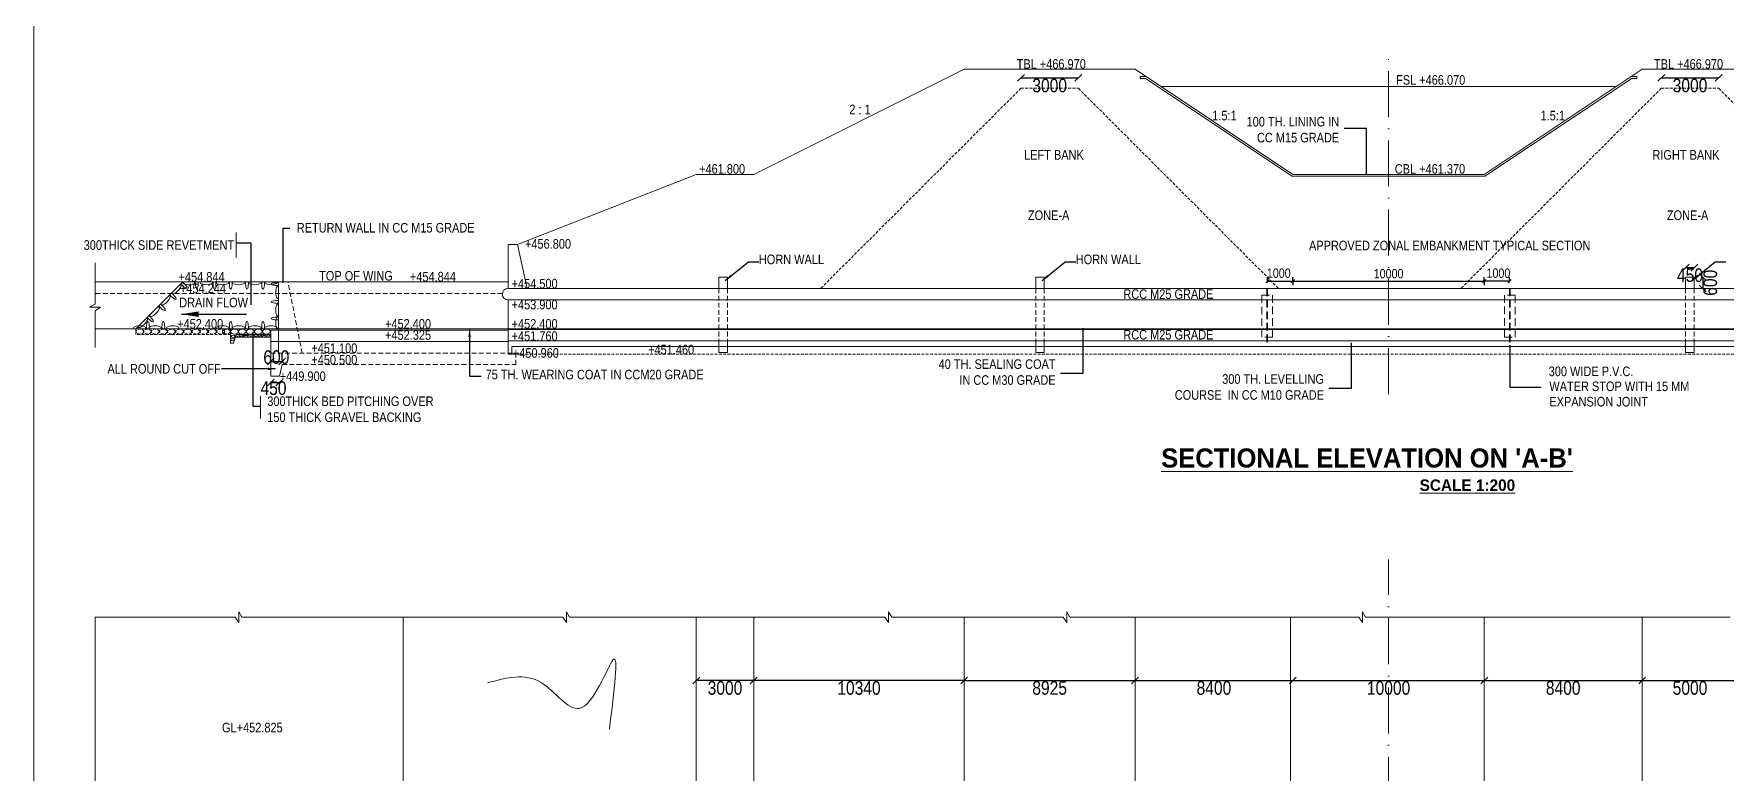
# Model space of a CAD drawing. Header units: inches. Extents: x 19 to 1218, y 14 to 807.
# Drawn here: x 18.7 to 460.9, y 320 to 513.3 of the extents above; entities that cross this region are included whole.
import ezdxf
from ezdxf.enums import TextEntityAlignment as Align

# ---------------------------------------------------------------- set-up
doc = ezdxf.new("R2010")
doc.units = ezdxf.units.IN
doc.header["$MEASUREMENT"] = 0
doc.linetypes.add('ACAD_ISO10W100', pattern=[18, 12, -3, 0, -3])
doc.linetypes.add('HIDDEN', pattern=[0.375, 0.25, -0.125])
for name, color, linetype in [('BOX', 7, 'Continuous'), ('canal', 7, 'Continuous'), ('CENTRE LINE', 7, 'Continuous'), ('HEAD WALL', 7, 'Continuous'), ('REVETMENT', 7, 'Continuous'), ('WINGS', 7, 'Continuous')]:
    doc.layers.add(name, color=color, linetype=linetype)
doc.styles.add('ARIAL NARROW', font='ARIALN.TTF')
doc.styles.add('CITYBLUEPR', font='cityb___.ttf')
doc.dimstyles.new('STANDARD$0', dxfattribs={"dimscale": 88.888889, "dimtxt": 0.04, "dimasz": 0.02, "dimexe": 0.05, "dimexo": 0.1, "dimgap": 0.002, "dimtad": 2, "dimdec": 0, "dimzin": 1, "dimdsep": 46, "dimtxsty": 'Standard', "dimblk": 'OBLIQUE', "dimcen": 0.09, "dimadec": 0, "dimazin": 0, "dimtfac": 1, "dimtdec": 0, "dimtofl": 0, "dimtmove": 0, "dimatfit": 3, "dimfxl": 1, "dimtolj": 1, "dimtzin": 1, "dimarcsym": 0})
doc.dimstyles.new('STANDARD$7', dxfattribs={"dimtxt": 3, "dimasz": 2, "dimexe": 1.25, "dimexo": 0.625, "dimtad": 1, "dimdec": 0, "dimlfac": 0.5, "dimdsep": 46, "dimtxsty": 'Standard', "dimblk": 'OBLIQUE', "dimcen": 2.5, "dimadec": 0, "dimazin": 0, "dimtfac": 1, "dimtdec": 0, "dimtmove": 0, "dimatfit": 3, "dimfxl": 1, "dimtolj": 1, "dimtzin": 0, "dimarcsym": 0})

# ---------------------------------------------------------------- blocks, each defined once
blk = doc.blocks.new('_Oblique')
at = {"color": 0, "linetype": 'ByBlock', "lineweight": -2}
blk.add_line((-0.5, -0.5), (0.5, 0.5), dxfattribs=at)
blk = doc.blocks.new('*D2')
at = {"layer": 'BOX', "color": 0, "lineweight": -2, "transparency": 16777216}
for p, q in [((397.68, 448.6), (397.68, 447.53)), ((404.29, 448.6), (397.68, 448.6)), ((404.29, 448.24), (404.29, 449.66))]:
    blk.add_line(p, q, dxfattribs=at)
at = {"layer": 'Defpoints', "color": 0, "transparency": 16777216}
for p in [(397.68, 448.6), (397.68, 448.6), (404.29, 448.24)]:
    blk.add_point(p, dxfattribs=at)
at = {"layer": 'BOX', "color": 0, "lineweight": -2, "transparency": 16777216, "xscale": 0.8888888888888888, "yscale": 0.8888888888888888, "zscale": 0.8888888888888888, "rotation": 180}
blk.add_blockref('_Oblique', (397.68, 448.6), dxfattribs=at)
at = {"layer": 'BOX', "color": 0, "lineweight": -2, "transparency": 16777216, "xscale": 0.8888888888888888, "yscale": 0.8888888888888888, "zscale": 0.8888888888888888}
blk.add_blockref('_Oblique', (404.29, 448.6), dxfattribs=at)
at = {"layer": 'BOX', "color": 0, "lineweight": 9, "transparency": 16777216, "insert": (401.38, 450.69), "char_height": 2.444, "attachment_point": 5, "style": 'ARIAL NARROW'}
blk.add_mtext('\\A1;1000', dxfattribs=at)
blk = doc.blocks.new('*D3')
at = {"layer": 'BOX', "color": 0, "lineweight": -2, "transparency": 16777216}
for p, q in [((341.07, 448.24), (341.07, 449.66)), ((341.07, 448.6), (347.68, 448.6)), ((347.68, 448.6), (347.68, 447.53))]:
    blk.add_line(p, q, dxfattribs=at)
at = {"layer": 'Defpoints', "color": 0, "transparency": 16777216}
for p in [(341.07, 448.24), (347.68, 448.6), (347.68, 448.6)]:
    blk.add_point(p, dxfattribs=at)
at = {"layer": 'BOX', "color": 0, "lineweight": -2, "transparency": 16777216, "xscale": 0.8888888888888888, "yscale": 0.8888888888888888, "zscale": 0.8888888888888888, "rotation": 180}
blk.add_blockref('_Oblique', (341.07, 448.6), dxfattribs=at)
at = {"layer": 'BOX', "color": 0, "lineweight": -2, "transparency": 16777216, "xscale": 0.8888888888888888, "yscale": 0.8888888888888888, "zscale": 0.8888888888888888}
blk.add_blockref('_Oblique', (347.68, 448.6), dxfattribs=at)
at = {"layer": 'BOX', "color": 0, "lineweight": 9, "transparency": 16777216, "insert": (343.98, 450.69), "char_height": 2.444, "attachment_point": 5, "style": 'ARIAL NARROW'}
blk.add_mtext('\\A1;1000', dxfattribs=at)
blk = doc.blocks.new('*D21')
at = {"layer": 'canal', "color": 0, "lineweight": -2, "transparency": 16777216}
blk.add_line((261.8, 344.24), (306.43, 344.24), dxfattribs=at)
at = {"layer": 'Defpoints', "color": 0, "transparency": 16777216}
for p in [(261.8, 344.24), (306.43, 344.24), (306.43, 344.24)]:
    blk.add_point(p, dxfattribs=at)
at = {"layer": 'canal', "color": 0, "lineweight": -2, "transparency": 16777216, "xscale": 1.777777777777778, "yscale": 1.777777777777778, "zscale": 1.777777777777778, "rotation": 180}
blk.add_blockref('_Oblique', (261.8, 344.24), dxfattribs=at)
at = {"layer": 'canal', "color": 0, "lineweight": -2, "transparency": 16777216, "xscale": 1.777777777777778, "yscale": 1.777777777777778, "zscale": 1.777777777777778}
blk.add_blockref('_Oblique', (306.43, 344.24), dxfattribs=at)
at = {"layer": 'canal', "color": 0, "lineweight": 9, "transparency": 16777216, "insert": (284.12, 342.25), "char_height": 3.556, "attachment_point": 5, "style": 'ARIAL NARROW'}
blk.add_mtext('\\A1;8925', dxfattribs=at)
blk = doc.blocks.new('*D22')
at = {"layer": 'canal', "color": 0, "lineweight": -2, "transparency": 16777216}
blk.add_line((306.43, 344.24), (347.68, 344.24), dxfattribs=at)
at = {"layer": 'Defpoints', "color": 0, "transparency": 16777216}
for p in [(306.43, 344.24), (347.68, 344.24), (347.68, 344.24)]:
    blk.add_point(p, dxfattribs=at)
at = {"layer": 'canal', "color": 0, "lineweight": -2, "transparency": 16777216, "xscale": 1.777777777777778, "yscale": 1.777777777777778, "zscale": 1.777777777777778, "rotation": 180}
blk.add_blockref('_Oblique', (306.43, 344.24), dxfattribs=at)
at = {"layer": 'canal', "color": 0, "lineweight": -2, "transparency": 16777216, "xscale": 1.777777777777778, "yscale": 1.777777777777778, "zscale": 1.777777777777778}
blk.add_blockref('_Oblique', (347.68, 344.24), dxfattribs=at)
at = {"layer": 'canal', "color": 0, "lineweight": 9, "transparency": 16777216, "insert": (327.05, 342.25), "char_height": 3.556, "attachment_point": 5, "style": 'ARIAL NARROW'}
blk.add_mtext('\\A1;8400', dxfattribs=at)
blk = doc.blocks.new('*D23')
at = {"layer": 'canal', "color": 0, "lineweight": -2, "transparency": 16777216}
blk.add_line((347.68, 344.24), (397.68, 344.24), dxfattribs=at)
at = {"layer": 'Defpoints', "color": 0, "transparency": 16777216}
for p in [(347.68, 344.24), (397.68, 344.24), (397.68, 344.24)]:
    blk.add_point(p, dxfattribs=at)
at = {"layer": 'canal', "color": 0, "lineweight": -2, "transparency": 16777216, "xscale": 1.777777777777778, "yscale": 1.777777777777778, "zscale": 1.777777777777778, "rotation": 180}
blk.add_blockref('_Oblique', (347.68, 344.24), dxfattribs=at)
at = {"layer": 'canal', "color": 0, "lineweight": -2, "transparency": 16777216, "xscale": 1.777777777777778, "yscale": 1.777777777777778, "zscale": 1.777777777777778}
blk.add_blockref('_Oblique', (397.68, 344.24), dxfattribs=at)
at = {"layer": 'canal', "color": 0, "lineweight": 9, "transparency": 16777216, "insert": (372.68, 342.25), "char_height": 3.556, "attachment_point": 5, "style": 'ARIAL NARROW'}
blk.add_mtext('\\A1;10000', dxfattribs=at)
blk = doc.blocks.new('*D24')
at = {"layer": 'canal', "color": 0, "lineweight": -2, "transparency": 16777216}
blk.add_line((397.68, 344.24), (438.93, 344.24), dxfattribs=at)
at = {"layer": 'Defpoints', "color": 0, "transparency": 16777216}
for p in [(397.68, 344.24), (438.93, 344.24), (438.93, 344.24)]:
    blk.add_point(p, dxfattribs=at)
at = {"layer": 'canal', "color": 0, "lineweight": -2, "transparency": 16777216, "xscale": 1.777777777777778, "yscale": 1.777777777777778, "zscale": 1.777777777777778, "rotation": 180}
blk.add_blockref('_Oblique', (397.68, 344.24), dxfattribs=at)
at = {"layer": 'canal', "color": 0, "lineweight": -2, "transparency": 16777216, "xscale": 1.777777777777778, "yscale": 1.777777777777778, "zscale": 1.777777777777778}
blk.add_blockref('_Oblique', (438.93, 344.24), dxfattribs=at)
at = {"layer": 'canal', "color": 0, "lineweight": 9, "transparency": 16777216, "insert": (418.3, 342.25), "char_height": 3.556, "attachment_point": 5, "style": 'ARIAL NARROW'}
blk.add_mtext('\\A1;8400', dxfattribs=at)
blk = doc.blocks.new('*D25')
at = {"layer": 'canal', "color": 0, "lineweight": -2, "transparency": 16777216}
blk.add_line((438.93, 344.24), (463.93, 344.24), dxfattribs=at)
at = {"layer": 'Defpoints', "color": 0, "transparency": 16777216}
for p in [(438.93, 344.24), (463.93, 344.24), (463.93, 344.24)]:
    blk.add_point(p, dxfattribs=at)
at = {"layer": 'canal', "color": 0, "lineweight": -2, "transparency": 16777216, "xscale": 1.777777777777778, "yscale": 1.777777777777778, "zscale": 1.777777777777778, "rotation": 180}
blk.add_blockref('_Oblique', (438.93, 344.24), dxfattribs=at)
at = {"layer": 'canal', "color": 0, "lineweight": -2, "transparency": 16777216, "xscale": 1.777777777777778, "yscale": 1.777777777777778, "zscale": 1.777777777777778}
blk.add_blockref('_Oblique', (463.93, 344.24), dxfattribs=at)
at = {"layer": 'canal', "color": 0, "lineweight": 9, "transparency": 16777216, "insert": (451.43, 342.25), "char_height": 3.556, "attachment_point": 5, "style": 'ARIAL NARROW'}
blk.add_mtext('\\A1;5000', dxfattribs=at)
blk = doc.blocks.new('*D30')
at = {"layer": 'canal', "color": 0, "lineweight": -2, "transparency": 16777216}
blk.add_line((261.8, 344.24), (206.8, 344.24), dxfattribs=at)
at = {"layer": 'Defpoints', "color": 0, "transparency": 16777216}
for p in [(206.8, 344.24), (206.8, 344.24), (261.8, 344.24)]:
    blk.add_point(p, dxfattribs=at)
at = {"layer": 'canal', "color": 0, "lineweight": -2, "transparency": 16777216, "xscale": 1.777777777777778, "yscale": 1.777777777777778, "zscale": 1.777777777777778, "rotation": 180}
blk.add_blockref('_Oblique', (206.8, 344.24), dxfattribs=at)
at = {"layer": 'canal', "color": 0, "lineweight": -2, "transparency": 16777216, "xscale": 1.777777777777778, "yscale": 1.777777777777778, "zscale": 1.777777777777778}
blk.add_blockref('_Oblique', (261.8, 344.24), dxfattribs=at)
at = {"layer": 'canal', "color": 0, "lineweight": 9, "transparency": 16777216, "insert": (234.3, 342.25), "char_height": 3.556, "attachment_point": 5, "style": 'ARIAL NARROW'}
blk.add_mtext('\\A1;10340', dxfattribs=at)
blk = doc.blocks.new('*D31')
at = {"layer": 'canal', "color": 0, "lineweight": -2, "transparency": 16777216}
blk.add_line((206.8, 344.24), (191.8, 344.24), dxfattribs=at)
at = {"layer": 'Defpoints', "color": 0, "transparency": 16777216}
for p in [(191.8, 344.24), (191.8, 344.24), (206.8, 344.24)]:
    blk.add_point(p, dxfattribs=at)
at = {"layer": 'canal', "color": 0, "lineweight": -2, "transparency": 16777216, "xscale": 1.777777777777778, "yscale": 1.777777777777778, "zscale": 1.777777777777778, "rotation": 180}
blk.add_blockref('_Oblique', (191.8, 344.24), dxfattribs=at)
at = {"layer": 'canal', "color": 0, "lineweight": -2, "transparency": 16777216, "xscale": 1.777777777777778, "yscale": 1.777777777777778, "zscale": 1.777777777777778}
blk.add_blockref('_Oblique', (206.8, 344.24), dxfattribs=at)
at = {"layer": 'canal', "color": 0, "lineweight": 9, "transparency": 16777216, "insert": (199.3, 342.25), "char_height": 3.556, "attachment_point": 5, "style": 'ARIAL NARROW'}
blk.add_mtext('\\A1;3000', dxfattribs=at)
blk = doc.blocks.new('*D41')
at = {"layer": 'BOX', "color": 0, "lineweight": -2, "transparency": 16777216}
for p, q in [((347.68, 448.6), (347.68, 449.66)), ((347.68, 448.6), (397.68, 448.6)), ((397.68, 448.6), (397.68, 449.66))]:
    blk.add_line(p, q, dxfattribs=at)
at = {"layer": 'Defpoints', "color": 0, "transparency": 16777216}
for p in [(347.68, 448.6), (397.68, 448.6), (397.68, 448.6)]:
    blk.add_point(p, dxfattribs=at)
at = {"layer": 'BOX', "color": 0, "lineweight": -2, "transparency": 16777216, "xscale": 0.8888888888888888, "yscale": 0.8888888888888888, "zscale": 0.8888888888888888, "rotation": 180}
blk.add_blockref('_Oblique', (347.68, 448.6), dxfattribs=at)
at = {"layer": 'BOX', "color": 0, "lineweight": -2, "transparency": 16777216, "xscale": 0.8888888888888888, "yscale": 0.8888888888888888, "zscale": 0.8888888888888888}
blk.add_blockref('_Oblique', (397.68, 448.6), dxfattribs=at)
at = {"layer": 'BOX', "color": 0, "lineweight": 9, "transparency": 16777216, "insert": (372.68, 450.55), "char_height": 2.444, "attachment_point": 5, "style": 'ARIAL NARROW'}
blk.add_mtext('\\A1;10000', dxfattribs=at)
blk = doc.blocks.new('*D53')
at = {"layer": 'canal', "color": 0, "lineweight": -2, "transparency": 16777216}
blk.add_line((276.62, 501.75), (291.62, 501.75), dxfattribs=at)
at = {"layer": 'Defpoints', "color": 0, "transparency": 16777216}
for p in [(276.62, 501.75), (291.62, 501.75), (291.62, 501.75)]:
    blk.add_point(p, dxfattribs=at)
at = {"layer": 'canal', "color": 0, "lineweight": -2, "transparency": 16777216, "xscale": 1.777777777777778, "yscale": 1.777777777777778, "zscale": 1.777777777777778, "rotation": 180}
blk.add_blockref('_Oblique', (276.62, 501.75), dxfattribs=at)
at = {"layer": 'canal', "color": 0, "lineweight": -2, "transparency": 16777216, "xscale": 1.777777777777778, "yscale": 1.777777777777778, "zscale": 1.777777777777778}
blk.add_blockref('_Oblique', (291.62, 501.75), dxfattribs=at)
at = {"layer": 'canal', "color": 0, "lineweight": 9, "transparency": 16777216, "insert": (284.12, 499.75), "char_height": 3.556, "attachment_point": 5, "style": 'ARIAL NARROW'}
blk.add_mtext('\\A1;3000', dxfattribs=at)
blk = doc.blocks.new('*D54')
at = {"layer": 'canal', "color": 0, "lineweight": -2, "transparency": 16777216}
blk.add_line((443.93, 501.75), (458.93, 501.75), dxfattribs=at)
at = {"layer": 'Defpoints', "color": 0, "transparency": 16777216}
for p in [(443.93, 501.75), (458.93, 501.75), (458.93, 501.75)]:
    blk.add_point(p, dxfattribs=at)
at = {"layer": 'canal', "color": 0, "lineweight": -2, "transparency": 16777216, "xscale": 1.777777777777778, "yscale": 1.777777777777778, "zscale": 1.777777777777778, "rotation": 180}
blk.add_blockref('_Oblique', (443.93, 501.75), dxfattribs=at)
at = {"layer": 'canal', "color": 0, "lineweight": -2, "transparency": 16777216, "xscale": 1.777777777777778, "yscale": 1.777777777777778, "zscale": 1.777777777777778}
blk.add_blockref('_Oblique', (458.93, 501.75), dxfattribs=at)
at = {"layer": 'canal', "color": 0, "lineweight": 9, "transparency": 16777216, "insert": (451.43, 499.75), "char_height": 3.556, "attachment_point": 5, "style": 'ARIAL NARROW'}
blk.add_mtext('\\A1;3000', dxfattribs=at)
blk = doc.blocks.new('*D55')
at = {"layer": 'BOX', "color": 0, "lineweight": -2, "transparency": 16777216}
blk.add_line((450.3, 452.15), (452.55, 452.15), dxfattribs=at)
at = {"layer": 'Defpoints', "color": 0, "transparency": 16777216}
for p in [(450.3, 452.15), (452.55, 452.15), (452.55, 452.15)]:
    blk.add_point(p, dxfattribs=at)
at = {"layer": 'BOX', "color": 0, "lineweight": -2, "transparency": 16777216, "xscale": 1.777777777777778, "yscale": 1.777777777777778, "zscale": 1.777777777777778, "rotation": 180}
blk.add_blockref('_Oblique', (450.3, 452.15), dxfattribs=at)
at = {"layer": 'BOX', "color": 0, "lineweight": -2, "transparency": 16777216, "xscale": 1.777777777777778, "yscale": 1.777777777777778, "zscale": 1.777777777777778}
blk.add_blockref('_Oblique', (452.55, 452.15), dxfattribs=at)
at = {"layer": 'BOX', "color": 0, "lineweight": 9, "transparency": 16777216, "insert": (451.43, 450.16), "char_height": 3.556, "attachment_point": 5, "style": 'ARIAL NARROW'}
blk.add_mtext('\\A1;450', dxfattribs=at)
blk = doc.blocks.new('*D56')
at = {"layer": 'BOX', "color": 0, "lineweight": -2, "transparency": 16777216}
blk.add_line((454.76, 449.69), (454.76, 446.69), dxfattribs=at)
at = {"layer": 'Defpoints', "color": 0, "transparency": 16777216}
for p in [(454.76, 449.69), (454.76, 446.69), (454.76, 446.69)]:
    blk.add_point(p, dxfattribs=at)
at = {"layer": 'BOX', "color": 0, "lineweight": -2, "transparency": 16777216, "xscale": 1.777777777777778, "yscale": 1.777777777777778, "zscale": 1.777777777777778}
for p, rotation in [((454.76, 449.69), 90), ((454.76, 446.69), 270)]:
    blk.add_blockref('_Oblique', p, dxfattribs=dict(at, rotation=rotation))
at = {"layer": 'BOX', "color": 0, "lineweight": 9, "transparency": 16777216, "insert": (456.75, 448.19), "char_height": 3.556, "attachment_point": 5, "rotation": 90, "style": 'ARIAL NARROW'}
blk.add_mtext('\\A1;600', dxfattribs=at)
blk = doc.blocks.new('*D57')
at = {"layer": 'Defpoints', "color": 0, "transparency": 16777216}
for p in [(80.61, 427.6), (83.61, 427.6), (83.61, 427.6)]:
    blk.add_point(p, dxfattribs=at)
at = {"layer": 'WINGS', "color": 0, "lineweight": -2, "transparency": 16777216}
blk.add_line((80.61, 427.6), (83.61, 427.6), dxfattribs=at)
at = {"layer": 'WINGS', "color": 0, "lineweight": -2, "transparency": 16777216, "xscale": 1.777777777777778, "yscale": 1.777777777777778, "zscale": 1.777777777777778, "rotation": 180}
blk.add_blockref('_Oblique', (80.61, 427.6), dxfattribs=at)
at = {"layer": 'WINGS', "color": 0, "lineweight": -2, "transparency": 16777216, "xscale": 1.777777777777778, "yscale": 1.777777777777778, "zscale": 1.777777777777778}
blk.add_blockref('_Oblique', (83.61, 427.6), dxfattribs=at)
at = {"layer": 'WINGS', "color": 0, "lineweight": 9, "transparency": 16777216, "insert": (82.06, 428.73), "char_height": 3.556, "attachment_point": 5, "style": 'ARIAL NARROW'}
blk.add_mtext('\\A1;600', dxfattribs=at)
blk = doc.blocks.new('*D58')
at = {"layer": 'Defpoints', "color": 0, "transparency": 16777216}
for p in [(80.61, 422.1), (82.86, 422.1), (82.86, 422.1)]:
    blk.add_point(p, dxfattribs=at)
at = {"layer": 'WINGS', "color": 0, "lineweight": -2, "transparency": 16777216}
blk.add_line((80.61, 422.1), (82.86, 422.1), dxfattribs=at)
at = {"layer": 'WINGS', "color": 0, "lineweight": -2, "transparency": 16777216, "xscale": 1.777777777777778, "yscale": 1.777777777777778, "zscale": 1.777777777777778, "rotation": 180}
blk.add_blockref('_Oblique', (80.61, 422.1), dxfattribs=at)
at = {"layer": 'WINGS', "color": 0, "lineweight": -2, "transparency": 16777216, "xscale": 1.777777777777778, "yscale": 1.777777777777778, "zscale": 1.777777777777778}
blk.add_blockref('_Oblique', (82.86, 422.1), dxfattribs=at)
at = {"layer": 'WINGS', "color": 0, "lineweight": 9, "transparency": 16777216, "insert": (81.33, 420.63), "char_height": 3.556, "attachment_point": 5, "style": 'ARIAL NARROW'}
blk.add_mtext('\\A1;450', dxfattribs=at)

msp = doc.modelspace()

# ---------------------------------------------------------------- hatches: boundary and pattern name
at = {"layer": 'REVETMENT', "lineweight": 9}
h = msp.add_hatch(dxfattribs=at)
h.set_pattern_fill('AR-SAND', color=256, scale=0.25, style=0)
h.set_pattern_definition([(37.5, (765.04265, 2373.38577), (-0.01574834, 0.48170594), [0, -0.38, 0, -0.425, 0, -0.40625]), (7.5, (765.04265, 2373.38577), (0.44244418, 0.70553652), [0, -0.205, 0, -0.3425, 0, -0.13125]), (327.5, (764.73515, 2373.38577), (0.778535465, 0.00141476), [0, -0.125, 0, -0.45, 0, -0.5875]), (317.5, (764.73515, 2373.38577), (0.75153165, 0.2194189), [0, -0.0625, 0, -0.295, 0, -0.3375])])
h.paths.add_polyline_path([(80.61, 434.69), (71.61, 434.69), (71.36, 433.94), (80.61, 433.94)])

# ---------------------------------------------------------------- linework, layer by layer
at = {"lineweight": 9}
msp.add_line((18.72, 573.69), (18.71, 13.69), dxfattribs=at)
at = {"layer": 'BOX', "lineweight": 9}
for p, q in [((142.61, 446.69), (583.12, 446.69)), ((197.69, 446.69), (197.69, 449.69)), ((197.69, 449.69), (199.94, 449.69)), ((199.94, 449.69), (199.94, 446.69)), ((280.48, 446.69), (280.48, 449.69)), ((280.48, 449.69), (282.73, 449.69)), ((282.73, 449.69), (282.73, 446.69)), ((450.3, 446.69), (450.3, 449.69)), ((450.3, 449.69), (452.55, 449.69)), ((452.55, 449.69), (452.55, 446.69)), ((142.61, 443.69), (142.61, 429.99)), ((142.61, 443.69), (583.12, 443.69)), ((142.61, 436.19), (583.12, 436.19)), ((142.61, 435.99), (583.12, 435.99)), ((142.61, 432.99), (583.12, 432.99)), ((142.61, 429.49), (143.61, 429.49)), ((143.61, 431.49), (582.12, 431.49)), ((143.61, 429.49), (143.61, 431.49)), ((197.69, 432.99), (197.69, 429.99)), ((197.69, 429.99), (199.94, 429.99)), ((199.94, 429.99), (199.94, 432.99)), ((280.48, 432.99), (280.48, 429.99)), ((280.48, 429.99), (282.73, 429.99)), ((282.73, 429.99), (282.73, 432.99)), ((450.3, 432.99), (450.3, 429.99)), ((450.3, 429.99), (452.55, 429.99)), ((452.55, 429.99), (452.55, 432.99))]:
    msp.add_line(p, q, dxfattribs=at)
at = {"layer": 'BOX', "linetype": 'HIDDEN', "lineweight": 9, "ltscale": 5}
for p, q in [((197.69, 446.69), (197.69, 432.99)), ((199.94, 446.69), (199.94, 432.99)), ((280.48, 446.69), (280.48, 432.99)), ((282.73, 446.69), (282.73, 432.99)), ((450.3, 446.69), (450.3, 432.99)), ((452.55, 446.69), (452.55, 432.99))]:
    msp.add_line(p, q, dxfattribs=at)
at = {"layer": 'BOX', "linetype": 'HIDDEN', "lineweight": 9, "ltscale": 8}
for p, q in [((340.87, 446.69), (340.87, 431.99)), ((341.07, 446.69), (341.07, 431.99)), ((404.29, 446.69), (404.29, 431.99)), ((404.49, 446.69), (404.49, 431.99)), ((339.59, 444.96), (342.36, 444.96)), ((339.59, 433.94), (339.59, 444.96)), ((342.36, 444.96), (342.36, 433.94)), ((405.77, 444.96), (403, 444.96)), ((403, 444.96), (403, 433.94)), ((405.77, 433.94), (405.77, 444.96)), ((342.36, 433.94), (339.59, 433.94)), ((403, 433.94), (405.77, 433.94))]:
    msp.add_line(p, q, dxfattribs=at)
at = {"layer": 'BOX', "linetype": 'HIDDEN', "lineweight": 9, "ltscale": 3}
msp.add_line((582.12, 429.49), (143.61, 429.49), dxfattribs=at)
at = {"layer": 'BOX', "lineweight": 9}
msp.add_arc((142.61, 445.19), 1.5, 90, 270, dxfattribs=at)
at = {"layer": 'canal', "lineweight": 9}
for p, q in [((261.8, 504.03), (206.8, 476.53)), ((306.43, 504.03), (261.8, 504.03)), ((347.68, 476.53), (306.43, 504.03)), ((309.3, 502.12), (307.8, 502.12)), ((307.8, 502.12), (307.8, 501.62)), ((307.8, 501.62), (309.15, 501.62)), ((347.53, 476.03), (309.15, 501.62)), ((397.68, 476.53), (438.93, 504.03)), ((397.83, 476.03), (436.21, 501.62)), ((436.05, 502.12), (437.55, 502.12)), ((437.55, 501.62), (436.21, 501.62)), ((437.55, 502.12), (437.55, 501.62)), ((438.93, 504.03), (463.93, 504.03)), ((432.18, 499.53), (313.18, 499.53)), ((191.8, 476.53), (145.11, 458.19)), ((206.8, 476.53), (191.8, 476.53)), ((397.83, 476.03), (347.53, 476.03)), ((397.68, 476.53), (347.68, 476.53)), ((34.73, 453.44), (34.73, 442.62)), ((82.61, 448.41), (34.73, 448.41)), ((34.73, 442.62), (33.29, 441.78)), ((33.29, 441.78), (36.11, 441.78)), ((36.11, 441.78), (34.73, 440.86)), ((34.73, 440.86), (34.73, 431.28)), ((82.61, 436.19), (34.73, 436.19)), ((71.3, 360.75), (34.73, 360.75)), ((34.73, 360.75), (34.73, 287.36)), ((72.24, 359.34), (71.3, 360.75)), ((73.06, 360.75), (72.24, 362.16)), ((72.24, 362.16), (72.24, 359.34)), ((156.91, 360.75), (73.06, 360.75)), ((115.25, 360.75), (115.25, 299.45)), ((157.85, 359.34), (156.91, 360.75)), ((158.67, 360.75), (157.85, 362.16)), ((157.85, 362.16), (157.85, 359.34)), ((241.1, 360.75), (158.67, 360.75)), ((191.8, 360.75), (191.8, 205.93)), ((206.8, 360.75), (206.8, 205.93)), ((242.04, 359.34), (241.1, 360.75)), ((242.86, 360.75), (242.04, 362.16)), ((242.04, 362.16), (242.04, 359.34)), ((287.63, 360.75), (242.86, 360.75)), ((261.8, 360.75), (261.8, 205.93)), ((288.57, 359.34), (287.63, 360.75)), ((289.39, 360.75), (288.57, 362.16)), ((288.57, 362.16), (288.57, 359.34)), ((364.91, 360.75), (289.39, 360.75)), ((306.43, 360.75), (306.43, 205.93)), ((347.08, 360.75), (347.08, 205.93)), ((365.84, 359.34), (364.91, 360.75)), ((366.67, 360.75), (365.84, 362.16)), ((365.84, 362.16), (365.84, 359.34)), ((461.97, 360.75), (366.67, 360.75)), ((397.68, 360.75), (397.68, 205.93)), ((438.93, 360.75), (438.93, 205.93))]:
    msp.add_line(p, q, dxfattribs=at)
at = {"layer": 'canal', "linetype": 'HIDDEN', "lineweight": 9, "ltscale": 3}
for p, q in [((276.62, 499.03), (224.27, 446.69)), ((276.62, 499.03), (291.62, 499.03)), ((291.62, 499.03), (343.96, 446.69)), ((443.93, 499.03), (391.58, 446.69)), ((443.93, 499.03), (458.93, 499.03)), ((458.93, 499.03), (511.27, 446.69))]:
    msp.add_line(p, q, dxfattribs=at)
at = {"layer": 'canal', "linetype": 'HIDDEN', "lineweight": 9, "ltscale": 5}
msp.add_line((141.13, 445.41), (34.73, 445.41), dxfattribs=at)
at = {"layer": 'canal', "linetype": 'Continuous', "lineweight": 9}
msp.add_spline([(137.26, 343.58), (151.29, 343.66), (161.2, 336.92), (170, 349.58), (169.1, 331.5)], degree=3, dxfattribs=at)
at = {"layer": 'CENTRE LINE', "linetype": 'ACAD_ISO10W100', "lineweight": 9}
for p, q in [((372.68, 419.11), (372.68, 508.39)), ((372.68, 149.38), (372.68, 375.85))]:
    msp.add_line(p, q, dxfattribs=at)
at = {"layer": 'HEAD WALL', "lineweight": 9}
for p, q in [((145.11, 458.19), (142.61, 458.19)), ((142.61, 446.69), (142.61, 458.19)), ((147.61, 446.69), (145.11, 458.19))]:
    msp.add_line(p, q, dxfattribs=at)
at = {"layer": 'REVETMENT', "lineweight": 9}
for p, q in [((71.59, 461.3), (71.59, 454.81)), ((45.39, 436.19), (57.61, 448.41)), ((82.61, 436.19), (70.11, 436.19)), ((70.11, 436.19), (70.11, 432.44)), ((71.61, 434.69), (70.86, 432.44)), ((80.61, 433.94), (71.36, 433.94)), ((80.61, 434.69), (71.61, 434.69)), ((70.11, 432.44), (70.86, 432.44)), ((77.93, 418.67), (77.93, 412.72))]:
    msp.add_line(p, q, dxfattribs=at)
at = {"layer": 'REVETMENT', "linetype": 'HIDDEN', "lineweight": 9, "ltscale": 3}
for p in [(45.39, 436.19), (70.11, 434.69)]:
    msp.add_line(p, (45.39, 434.69), dxfattribs=at)
at = {"layer": 'REVETMENT', "lineweight": 9, "extrusion": (0, 0, -1)}
for centre, major_axis, ratio, start_param, end_param in [((55.98, 446.47), (1.13, 1.14), 0.328799, -0.284519, 3.426111), ((57.61, 447.87), (-1.08, 1.07), 0.238984, 1.336455, 4.946731), ((59.16, 448.22), (-1.61, 0), 0.328799, 2.857074, 6.567704), ((61.31, 448.05), (0, 1.52), 0.238984, 1.336455, 4.946731), ((63.79, 448.22), (-1.61, 0), 0.328799, 2.857074, 6.567704), ((65.94, 448.05), (0, 1.52), 0.238984, 1.336455, 4.946731), ((68.01, 448.22), (-1.61, 0), 0.328799, 2.857074, 6.567704), ((70.16, 448.05), (0, 1.52), 0.238984, 1.336455, 4.946731), ((72.22, 448.22), (-1.61, 0), 0.328799, 2.857074, 6.567704), ((74.4, 448.05), (0, 1.52), 0.238984, 1.336455, 4.946731), ((76.46, 448.22), (-1.61, 0), 0.328799, 2.857074, 6.567704), ((78.61, 448.05), (0, 1.52), 0.238984, 1.336455, 4.946731), ((80.68, 448.22), (-1.61, 0), 0.328799, 2.857074, 6.567704), ((51.96, 442.02), (-1.08, 1.07), 0.238984, 1.336455, 4.946731), ((53.15, 443.54), (1.13, 1.14), 0.328799, -0.284519, 3.426111), ((54.79, 444.95), (-1.08, 1.07), 0.238984, 1.336455, 4.946731), ((47.19, 437.68), (1.13, 1.14), 0.328799, -0.284519, 3.426111), ((48.83, 439.09), (-1.08, 1.07), 0.238984, 1.336455, 4.946731), ((50.32, 440.61), (1.13, 1.14), 0.328799, -0.284519, 3.426111)]:
    msp.add_ellipse(centre, major_axis=major_axis, ratio=ratio, start_param=start_param, end_param=end_param, dxfattribs=at)
at = {"layer": 'REVETMENT', "lineweight": 9}
for centre, major_axis, ratio, start_param, end_param in [((82.26, 447.85), (1.52, 0), 0.238984, 1.336455, 4.946731), ((82.43, 445.7), (0, 1.61), 0.328799, -0.284519, 3.426111), ((82.26, 443.21), (1.52, 0), 0.238984, 1.336455, 4.946731), ((82.43, 441.06), (0, 1.61), 0.328799, -0.284519, 3.426111), ((48.53, 436.56), (0, 1.52), 0.238984, 4.478047, 8.088323), ((52.54, 436.56), (0, 1.52), 0.238984, 4.478047, 8.088323), ((70.16, 436.56), (0, 1.52), 0.238984, 4.478047, 8.088323), ((74.4, 436.56), (0, 1.52), 0.238984, 4.478047, 8.088323), ((78.61, 436.56), (0, 1.52), 0.238984, 4.478047, 8.088323), ((82.26, 438.85), (1.52, 0), 0.238984, 1.336455, 4.946731), ((82.43, 437.72), (0, 1.61), 0.328799, -0.284519, 3.426111), ((46.38, 436.39), (1.61, 0), 0.328799, -0.284519, 3.426111), ((50.39, 436.39), (1.61, 0), 0.328799, -0.284519, 3.426111), ((55.02, 436.39), (1.61, 0), 0.328799, -0.284519, 3.426111), ((68.01, 436.39), (1.61, 0), 0.328799, -0.284519, 3.426111), ((72.22, 436.39), (1.61, 0), 0.328799, -0.284519, 3.426111), ((76.46, 436.39), (1.61, 0), 0.328799, -0.284519, 3.426111), ((80.68, 436.39), (1.61, 0), 0.328799, -0.284519, 3.426111)]:
    msp.add_ellipse(centre, major_axis=major_axis, ratio=ratio, start_param=start_param, end_param=end_param, dxfattribs=at)
at = {"layer": 'REVETMENT', "linetype": 'HIDDEN', "lineweight": 9, "ltscale": 3, "extrusion": (0, 0, -1)}
for centre in [(46.42, 435.43), (48.35, 435.43), (50.42, 435.43), (52.55, 435.43), (54.65, 435.43), (56.79, 435.43), (58.92, 435.43), (61.09, 435.43), (63.19, 435.43), (65.37, 435.43), (67.5, 435.43), (69, 435.43)]:
    msp.add_ellipse(centre, major_axis=(1.03, 0.01), ratio=0.621728, dxfattribs=at)
at = {"layer": 'REVETMENT', "lineweight": 9, "extrusion": (0, 0, -1)}
for centre, major_axis in [((70.62, 433.34), (0.516, 0.006)), ((71.16, 435.43), (1.03, 0.01)), ((70.77, 434.21), (0.516, 0.006)), ((73.15, 435.43), (1.03, 0.01)), ((75.23, 435.43), (1.03, 0.01)), ((77.36, 435.43), (1.03, 0.01)), ((79.47, 435.43), (1.03, 0.01))]:
    msp.add_ellipse(centre, major_axis=major_axis, ratio=0.621728, dxfattribs=at)
at = {"layer": 'WINGS', "lineweight": 9}
for p, q in [((142.61, 448.41), (82.61, 448.41)), ((82.61, 429.81), (82.61, 448.41)), ((142.61, 435.81), (80.61, 435.81)), ((80.61, 423.81), (80.61, 435.81)), ((142.61, 436.19), (82.61, 436.19)), ((142.61, 436.19), (142.61, 429.49)), ((142.61, 432.81), (80.61, 432.81)), ((83.61, 426.81), (82.86, 423.81)), ((80.61, 423.81), (82.86, 423.81))]:
    msp.add_line(p, q, dxfattribs=at)
at = {"layer": 'WINGS', "linetype": 'HIDDEN', "lineweight": 9, "ltscale": 5}
for p, q in [((88.8, 429.81), (85.11, 448.41)), ((80.61, 429.81), (144.61, 429.81)), ((144.61, 426.81), (144.61, 429.81)), ((83.61, 426.81), (144.61, 426.81))]:
    msp.add_line(p, q, dxfattribs=at)

# ---------------------------------------------------------------- texts
at = {"lineweight": 9, "style": 'CITYBLUEPR'}
for s, height, p in [("%%USECTIONAL ELEVATION ON 'A-B'", 5, (367.04, 402.39)), ('%%USCALE 1:200', 3, (393.27, 395.28))]:
    msp.add_text(s, height=height, rotation=360, dxfattribs=at).set_placement(p, align=Align.MIDDLE)
at = {"layer": 'BOX', "lineweight": 9, "style": 'ARIAL NARROW'}
for s, p in [('HORN WALL', (216.66, 454.31)), ('HORN WALL', (299.45, 454.31)), ('+454.500', (149.55, 447.96)), ('+453.900', (149.55, 442.5)), ('+452.400', (149.55, 437.45)), ('+451.760', (149.55, 434.26)), ('+450.960', (149.88, 429.85)), ('+451.460', (185.22, 430.72))]:
    msp.add_text(s, height=2.5, rotation=360, dxfattribs=at).set_placement(p, align=Align.MIDDLE)
for s, p in [('300 WIDE P.V.C.', (414.52, 423.79)), ('WATER STOP WITH 15 MM', (414.68, 419.88)), ('EXPANSION JOINT', (414.68, 415.86))]:
    msp.add_text(s, height=2.5, dxfattribs=at).set_placement(p)
at = {"layer": 'BOX', "lineweight": 9, "char_height": 2.5, "style": 'ARIAL NARROW'}
for s, insert, width, attachment_point in [('RCC M25 GRADE', (326.92, 446.48), 25.1398, 3), ('RCC M25 GRADE', (326.92, 435.86), 25.1398, 3), ('40 TH. SEALING COAT  IN CC M30 GRADE', (285.67, 421.48), 30.8325, 9), ('300 TH. LEVELLING COURSE  IN CC M10 GRADE', (355.79, 417.58), 39.4614, 9)]:
    msp.add_mtext(s, dxfattribs=dict(at, insert=insert, width=width, attachment_point=attachment_point))
at = {"layer": 'canal', "lineweight": 9, "style": 'ARIAL NARROW'}
for s, p in [('TBL +466.970', (284.54, 505.4)), ('TBL +466.970', (451.05, 505.4)), ('FSL +466.070', (383.68, 501.22)), ('1.5:1', (415.58, 491.88)), ('LEFT BANK', (285.25, 481.63)), ('RIGHT BANK', (450.37, 481.63)), ('+461.800', (198.54, 477.96)), ('CBL +461.370', (383.49, 477.96)), ('ZONE-A', (283.86, 465.84)), ('ZONE-A', (450.81, 465.84)), ('APPROVED ZONAL EMBANKMENT TYPICAL SECTION', (388.64, 457.93)), ('+454.844', (62.53, 449.72)), ('+454.244', (62.9, 446.72)), ('+452.400', (62.17, 437.45)), ('GL+452.825', (75.81, 331.92))]:
    msp.add_text(s, height=2.5, rotation=360, dxfattribs=at).set_placement(p, align=Align.MIDDLE)
for s, p in [('2 : 1', (234.57, 493.52)), ('1.5:1', (329.78, 491.88))]:
    msp.add_text(s, height=2.5, dxfattribs=at).set_placement(p, align=Align.MIDDLE)
msp.add_text('DRAIN FLOW', height=2.5, rotation=360, dxfattribs=at).set_placement((56.69, 444.29), align=Align.TOP_LEFT)
at = {"layer": 'canal', "lineweight": 9, "insert": (359.77, 491.56), "char_height": 2.5, "width": 25.1398, "attachment_point": 3, "style": 'ARIAL NARROW'}
msp.add_mtext('100 TH. LINING IN CC M15 GRADE', dxfattribs=at)
at = {"layer": 'HEAD WALL', "lineweight": 9, "style": 'ARIAL NARROW'}
msp.add_text('+456.800', height=2.5, rotation=360, dxfattribs=at).set_placement((153.05, 458.36), align=Align.MIDDLE)
at = {"layer": 'REVETMENT', "lineweight": 9, "style": 'ARIAL NARROW'}
msp.add_text('300THICK SIDE REVETMENT', height=2.5, rotation=360, dxfattribs=at).set_placement((31.74, 459.31), align=Align.TOP_LEFT)
at = {"layer": 'REVETMENT', "lineweight": 9, "insert": (79.7, 418.47), "char_height": 2.5, "width": 43.4413, "attachment_point": 1, "style": 'ARIAL NARROW'}
msp.add_mtext('300THICK BED PITCHING OVER 150 THICK GRAVEL BACKING', dxfattribs=at)
at = {"layer": 'WINGS', "lineweight": 9, "style": 'ARIAL NARROW'}
msp.add_text('RETURN WALL IN CC M15 GRADE', height=2.5, dxfattribs=at).set_placement((87.41, 463.83), align=Align.TOP_LEFT)
for s, p in [('TOP OF WING', (102.88, 450.02)), ('+454.844', (122.98, 449.78)), ('+452.400', (116.48, 437.45)), ('+452.325', (116.48, 434.55)), ('+451.100', (97.22, 431.1)), ('+450.500', (97.22, 428.05)), ('ALL ROUND CUT OFF', (52.74, 425.7)), ('+449.900', (88.97, 423.77))]:
    msp.add_text(s, height=2.5, rotation=360, dxfattribs=at).set_placement(p, align=Align.MIDDLE)
msp.add_text('75 TH. WEARING COAT IN CCM20 GRADE', height=2.5, dxfattribs=at).set_placement((193.71, 422.2), align=Align.BOTTOM_RIGHT)

# ---------------------------------------------------------------- dimensions: what is measured, and where the dimension line sits
at = {"layer": 'BOX', "lineweight": 9}
for base, p1, p2, angle, text, override, picture, middle in [((347.68, 448.6), (341.07, 448.24), (347.68, 448.6), 180, '1000', {"dimtxt": 0.0275, "dimasz": 0.01, "dimexe": 0.012, "dimexo": 0, "dimgap": 0.008, "dimtxsty": 'ARIAL NARROW', "dimblk1": 'Oblique', "dimblk2": 'Oblique', "dimsah": 1, "dimtmove": 2}, '*D3', (343.98, 450.69)), ((454.76, 446.69), (454.76, 449.69), (454.76, 446.69), 90, '600', {"dimexo": 0.05, "dimtxsty": 'ARIAL NARROW'}, '*D56', (454.76, 448.19))]:
    dim = msp.add_linear_dim(base=base, p1=p1, p2=p2, angle=angle, text=text, dimstyle='STANDARD$0', override=override, dxfattribs=at)
    dim.commit()
    dim.dimension.update_dxf_attribs({"geometry": picture, "text_midpoint": middle, "dimtype": 160})
dim = msp.add_linear_dim(base=(397.68, 448.6), p1=(347.68, 448.6), p2=(397.68, 448.6), text='10000', dimstyle='STANDARD$0', override={"dimtxt": 0.0275, "dimasz": 0.01, "dimexe": 0.012, "dimexo": 0, "dimgap": 0.008, "dimtxsty": 'ARIAL NARROW', "dimblk1": 'Oblique', "dimblk2": 'Oblique', "dimsah": 1, "dimtmove": 2}, dxfattribs=at)
dim.commit()
dim.dimension.update_dxf_attribs({"geometry": '*D41', "text_midpoint": (372.68, 450.55)})
for base, p1, p2, text, override, picture, middle in [((397.68, 448.6), (404.29, 448.24), (397.68, 448.6), '1000', {"dimtxt": 0.0275, "dimasz": 0.01, "dimexe": 0.012, "dimexo": 0, "dimgap": 0.008, "dimtxsty": 'ARIAL NARROW', "dimblk1": 'Oblique', "dimblk2": 'Oblique', "dimsah": 1, "dimtmove": 2}, '*D2', (401.38, 450.69)), ((452.55, 452.15), (450.3, 452.15), (452.55, 452.15), '450', {"dimexo": 0.05, "dimtxsty": 'ARIAL NARROW'}, '*D55', (451.43, 452.15))]:
    dim = msp.add_linear_dim(base=base, p1=p1, p2=p2, text=text, dimstyle='STANDARD$0', override=override, dxfattribs=at)
    dim.commit()
    dim.dimension.update_dxf_attribs({"geometry": picture, "text_midpoint": middle, "dimtype": 160})
at = {"layer": 'canal', "lineweight": 9}
for base, p1, p2, picture, middle in [((291.62, 501.75), (276.62, 501.75), (291.62, 501.75), '*D53', (284.12, 501.75)), ((458.93, 501.75), (443.93, 501.75), (458.93, 501.75), '*D54', (451.43, 501.75))]:
    dim = msp.add_linear_dim(base=base, p1=p1, p2=p2, text='3000', dimstyle='STANDARD$0', override={"dimexo": 0.05, "dimtxsty": 'ARIAL NARROW'}, dxfattribs=at)
    dim.commit()
    dim.dimension.update_dxf_attribs({"geometry": picture, "text_midpoint": middle, "dimtype": 160})
for base, p1, p2, text, picture, middle in [((191.8, 344.24), (206.8, 344.24), (191.8, 344.24), '3000', '*D31', (199.3, 342.25)), ((206.8, 344.24), (261.8, 344.24), (206.8, 344.24), '10340', '*D30', (234.3, 342.25))]:
    dim = msp.add_linear_dim(base=base, p1=p1, p2=p2, angle=180, text=text, dimstyle='STANDARD$0', override={"dimexo": 0.05, "dimtxsty": 'ARIAL NARROW'}, dxfattribs=at)
    dim.commit()
    dim.dimension.update_dxf_attribs({"geometry": picture, "text_midpoint": middle})
for base, p1, p2, text, picture, middle in [((306.43, 344.24), (261.8, 344.24), (306.43, 344.24), '8925', '*D21', (284.12, 342.25)), ((347.68, 344.24), (306.43, 344.24), (347.68, 344.24), '8400', '*D22', (327.05, 342.25)), ((397.68, 344.24), (347.68, 344.24), (397.68, 344.24), '10000', '*D23', (372.68, 342.25)), ((438.93, 344.24), (397.68, 344.24), (438.93, 344.24), '8400', '*D24', (418.3, 342.25)), ((463.93, 344.24), (438.93, 344.24), (463.93, 344.24), '5000', '*D25', (451.43, 342.25))]:
    dim = msp.add_linear_dim(base=base, p1=p1, p2=p2, text=text, dimstyle='STANDARD$0', override={"dimexo": 0.05, "dimtxsty": 'ARIAL NARROW'}, dxfattribs=at)
    dim.commit()
    dim.dimension.update_dxf_attribs({"geometry": picture, "text_midpoint": middle})
at = {"layer": 'WINGS', "lineweight": 9}
for base, p1, p2, text, picture, middle in [((83.61, 427.6), (80.61, 427.6), (83.61, 427.6), '600', '*D57', (82.06, 428.73)), ((82.86, 422.1), (80.61, 422.1), (82.86, 422.1), '450', '*D58', (81.33, 420.63))]:
    dim = msp.add_linear_dim(base=base, p1=p1, p2=p2, text=text, dimstyle='STANDARD$0', override={"dimexo": 0.05, "dimtxsty": 'ARIAL NARROW', "dimtmove": 2}, dxfattribs=at)
    dim.commit()
    dim.dimension.update_dxf_attribs({"geometry": picture, "text_midpoint": middle, "dimtype": 160})

# ---------------------------------------------------------------- leaders
at = {"layer": 'BOX', "lineweight": 9}
for points, override in [([(199.35, 448.75), (205.4, 453.71), (208.15, 453.71)], {"dimgap": 0.625, "dimtad": 0}), ([(282.14, 448.75), (288.19, 453.71), (290.94, 453.71)], {"dimgap": 0.625, "dimtad": 0}), ([(451.96, 448.75), (458.02, 453.71), (460.76, 453.71)], {"dimgap": 0.625, "dimtad": 0}), ([(292.81, 436.35), (292.81, 424.48), (286.98, 424.48)], {"dimscale": 88.888889, "dimtxt": 0.0275, "dimasz": 0.01, "dimexe": 0.012, "dimexo": 0, "dimgap": 0.008, "dimtad": 2, "dimlfac": 1, "dimzin": 1, "dimtxsty": 'ARIAL NARROW', "dimcen": 0.09, "dimtdec": 4, "dimtofl": 0, "dimtmove": 2, "dimtzin": 1}), ([(362.93, 432.45), (362.93, 420.59), (357.1, 420.59)], {"dimscale": 88.888889, "dimtxt": 0.0275, "dimasz": 0.01, "dimexe": 0.012, "dimexo": 0, "dimgap": 0.008, "dimtad": 2, "dimlfac": 1, "dimzin": 1, "dimtxsty": 'ARIAL NARROW', "dimcen": 0.09, "dimtdec": 4, "dimtofl": 0, "dimtmove": 2, "dimtzin": 1}), ([(404.34, 431.84), (404.34, 420.86), (412.57, 420.86)], {"dimscale": 88.888889, "dimtxt": 0.0275, "dimasz": 0.01, "dimexe": 0.012, "dimexo": 0, "dimgap": 0.008, "dimtad": 2, "dimlfac": 1, "dimzin": 1, "dimtxsty": 'ARIAL NARROW', "dimcen": 0.09, "dimtdec": 4, "dimtofl": 0, "dimtmove": 2, "dimtzin": 1})]:
    msp.add_leader(points, dimstyle='STANDARD$7', override=override, dxfattribs=at)
at = {"layer": 'canal', "lineweight": 9}
for points, override in [([(366.91, 476.68), (366.91, 488.55), (361.08, 488.55)], {"dimscale": 88.888889, "dimtxt": 0.0275, "dimasz": 0.01, "dimexe": 0.012, "dimexo": 0, "dimgap": 0.008, "dimtad": 2, "dimlfac": 1, "dimzin": 1, "dimtxsty": 'ARIAL NARROW', "dimcen": 0.09, "dimtdec": 4, "dimtofl": 0, "dimtmove": 2, "dimtzin": 1}), ([(57.31, 439.98), (74.29, 439.98)], {"dimscale": 88.888889, "dimtxt": 0.0275, "dimasz": 0.05, "dimexe": 0.012, "dimexo": 0, "dimgap": 0.008, "dimtad": 2, "dimlfac": 1, "dimzin": 1, "dimtxsty": 'ARIAL NARROW', "dimcen": 0.09, "dimtdec": 4, "dimtofl": 0, "dimtmove": 2, "dimtzin": 1})]:
    msp.add_leader(points, dimstyle='STANDARD$7', override=override, dxfattribs=at)
at = {"layer": 'REVETMENT', "lineweight": 9}
for points in [[(75.5, 442.4), (75.5, 458.57), (71.59, 458.57)], [(75.93, 435.36), (75.93, 415.92), (77.93, 415.92)]]:
    msp.add_leader(points, dimstyle='STANDARD$7', override={"dimscale": 88.888889, "dimtxt": 0.0275, "dimasz": 0.01, "dimexe": 0.012, "dimexo": 0, "dimgap": 0.008, "dimtad": 2, "dimlfac": 1, "dimzin": 1, "dimtxsty": 'ARIAL NARROW', "dimcen": 0.09, "dimtdec": 4, "dimtofl": 0, "dimtmove": 2, "dimtzin": 1}, dxfattribs=at)
at = {"layer": 'WINGS', "lineweight": 9}
for points, override in [([(83.85, 448.19), (83.85, 462.49), (85.56, 462.49)], {"dimscale": 88.888889, "dimtxt": 0.0275, "dimasz": 0.01, "dimexe": 0.012, "dimexo": 0, "dimgap": 0.008, "dimtad": 2, "dimlfac": 1, "dimzin": 1, "dimtxsty": 'ARIAL NARROW', "dimcen": 0.09, "dimtdec": 4, "dimtofl": 0, "dimtmove": 2, "dimtzin": 1}), ([(132.56, 436.03), (132.56, 423.78), (135.56, 423.78)], {"dimgap": 0.625, "dimtad": 0}), ([(81.86, 425.69), (67.76, 425.69)], {"dimgap": 0.625, "dimtad": 0})]:
    msp.add_leader(points, dimstyle='STANDARD$7', override=override, dxfattribs=at)

doc.saveas('drawing.dxf')
